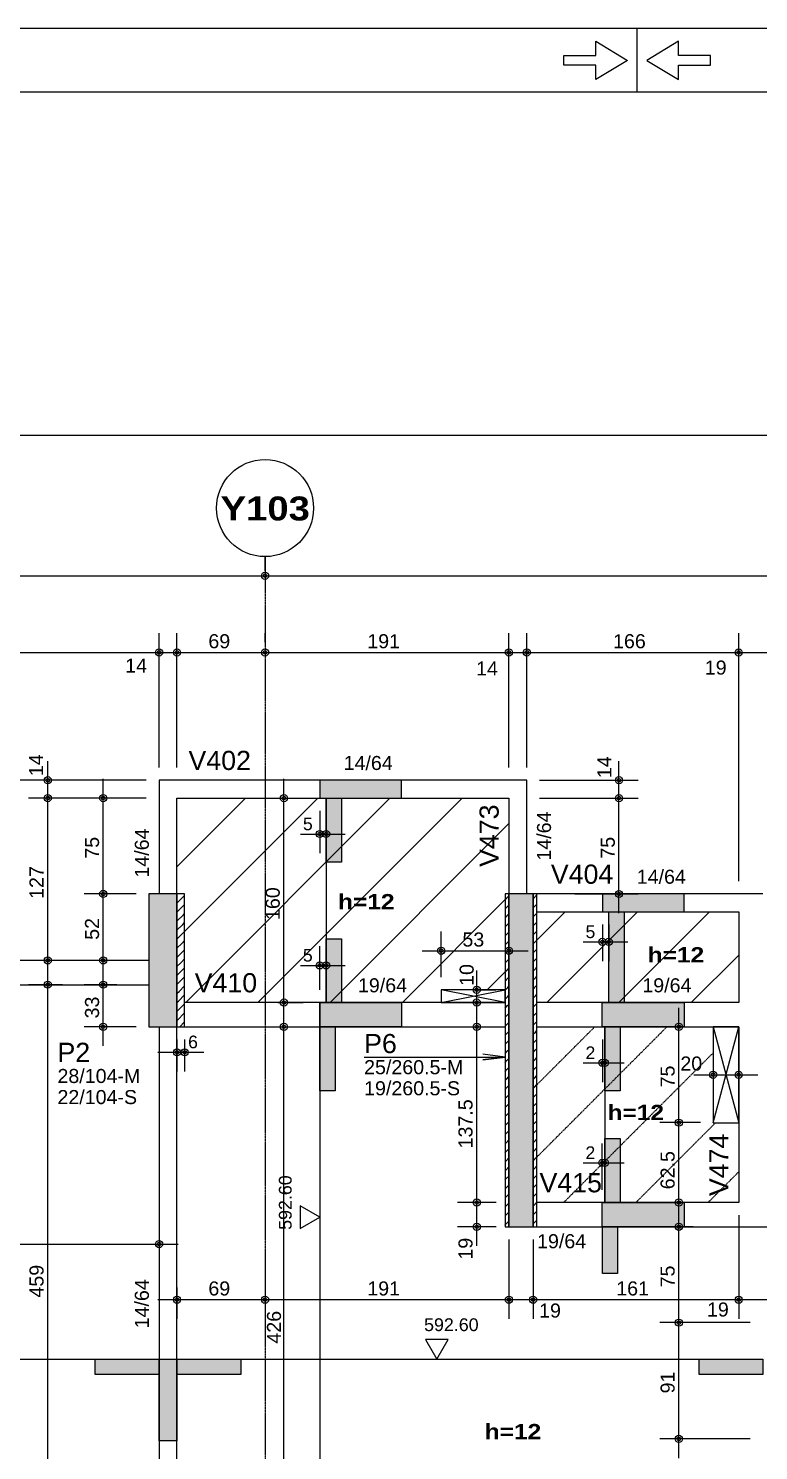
# Model space of a CAD drawing. Extents: x 0 to 7795, y 0 to 4205.
# Drawn here: x 3618 to 4190, y 3092 to 4205 of the extents above; entities that cross this region are included whole.
import ezdxf

# ---------------------------------------------------------------- set-up
doc = ezdxf.new("R2010")
doc.units = 0
doc.header["$MEASUREMENT"] = 0
doc.linetypes.add('ESTILO_TQS_0001', pattern=[1, 0.7, -0.3])
doc.linetypes.add('ESTILO_TQS_0007', pattern=[2.1, 1.5, -0.2, 0.2, -0.2])
for name, color, linetype in [('MTH-179', 1, 'CONTINUOUS'), ('MTH-224', 4, 'CONTINUOUS'), ('MTH-230', 1, 'CONTINUOUS'), ('MTH-COTAS7', 31, 'CONTINUOUS'), ('MTH-DIM-PILAR', 3, 'CONTINUOUS'), ('MTH-DIM-VIGA', 3, 'CONTINUOUS'), ('MTH-EIXO-214', 4, 'CONTINUOUS'), ('MTH-EIXO-215', 1, 'CONTINUOUS'), ('MTH-FACE-VIGA', 7, 'CONTINUOUS'), ('MTH-LINHA-SEÇÃO', 16, 'CONTINUOUS'), ('MTH-MARGEM', 5, 'CONTINUOUS'), ('MTH-PILAR-SEGUE', 5, 'CONTINUOUS'), ('MTH-SIMB_COTA', 3, 'CONTINUOUS'), ('MTH-SOMBRA21', 150, 'CONTINUOUS'), ('MTH-SOMBRA25', 253, 'CONTINUOUS'), ('MTH-TIT1-PILAR', 5, 'CONTINUOUS'), ('MTH-TIT1-VIGA', 5, 'CONTINUOUS'), ('MTH-TRACEJADO-216', 1, 'CONTINUOUS'), ('MTH-TXT', 4, 'CONTINUOUS'), ('MTH-TXT-NEGRITO', 5, 'CONTINUOUS')]:
    doc.layers.add(name, color=color, linetype=linetype)
doc.styles.add('TQS_ARIAL', font='arial.ttf')
doc.styles.add('TQS_ARIAL_BLACK', font='ariblk.ttf')

msp = doc.modelspace()

# ---------------------------------------------------------------- linework, layer by layer
at = {"layer": 'MTH-179', "linetype": 'Continuous'}
for p, q in [((7795.004008, 4204.998269), (0.004008, 4204.998269)), ((4095.004008, 4154.998269), (4095.004008, 4204.998269))]:
    msp.add_line(p, q, dxfattribs=at)
for points in [[(4087.503275, 4179.998269), (4062.503275, 4164.998269), (4062.503275, 4176.248269), (4037.503275, 4176.248269), (4037.503275, 4183.748269), (4062.503275, 4183.748269), (4062.503275, 4194.998269), (4087.503275, 4179.998269)], [(4102.503275, 4179.998269), (4127.503275, 4164.998269), (4127.503275, 4176.248269), (4152.503275, 4176.248269), (4152.503275, 4183.748269), (4127.503275, 4183.748269), (4127.503275, 4194.998269), (4102.503275, 4179.998269)]]:
    msp.add_lwpolyline(points, dxfattribs=at)
at = {"layer": 'MTH-224', "linetype": 'Continuous'}
for points in [[(3831.031728, 3265.885669), (3846.330198, 3274.718672), (3831.031728, 3283.550797), (3831.031728, 3265.885669)], [(3929.237941, 3178.810307), (3938.070945, 3163.511837), (3946.903069, 3178.810307), (3929.237941, 3178.810307)]]:
    msp.add_lwpolyline(points, dxfattribs=at)
at = {"layer": 'MTH-230', "linetype": 'Continuous'}
for p, q in [((3941.511368, 3442.635501), (3991.511368, 3452.635501)), ((3991.511368, 3442.635501), (3941.511368, 3452.635501)), ((4154.511366, 3348.618201), (4174.511366, 3423.635501)), ((4154.511366, 3423.618201), (4174.511366, 3348.618201))]:
    msp.add_line(p, q, dxfattribs=at)
msp.add_circle((3803.511366, 3829.636556), 38, dxfattribs=at)
at = {"layer": 'MTH-COTAS7', "linetype": 'Continuous'}
for p, q in [((561.511366, 3886.665182), (5343.511366, 3886.665182)), ((3803.511366, 3780.639608), (3803.511366, 3791.636556)), ((3803.511366, 3784.741871), (3803.511366, 3791.636556)), ((2086.511366, 3776.636556), (3818.511366, 3776.636556)), ((3788.511366, 3776.636556), (4771.511366, 3776.636556)), ((3720.511366, 3626.636556), (3720.511366, 3731.636556)), ((3720.511366, 3626.636556), (3720.511366, 3731.636556)), ((3734.511366, 3626.636556), (3734.511366, 3731.636556)), ((3734.511366, 3626.636556), (3734.511366, 3731.636556)), ((3803.511366, 3724.741871), (3803.511366, 3731.636556)), ((3803.511366, 3724.741871), (3803.511366, 3731.636556)), ((3994.511367, 3626.636556), (3994.511367, 3731.636556)), ((3994.511367, 3626.636556), (3994.511367, 3731.636556)), ((4008.511367, 3626.636556), (4008.511367, 3731.636556)), ((4008.511367, 3626.636556), (4008.511367, 3731.636556)), ((4174.511366, 3537.6182), (4174.511366, 3731.636556)), ((4174.511366, 3537.6182), (4174.511366, 3731.636556)), ((3400.511366, 3716.636556), (3735.511366, 3716.636556)), ((3705.511366, 3716.636556), (3749.511366, 3716.636556)), ((3719.511366, 3716.636556), (3818.511366, 3716.636556)), ((3788.511366, 3716.636556), (4009.511367, 3716.636556)), ((3979.511367, 3716.636556), (4023.511367, 3716.636556)), ((3993.511367, 3716.636556), (4189.511366, 3716.636556)), ((4159.511366, 3716.636556), (4208.511366, 3716.636556)), ((4178.511366, 3716.636556), (4374.512171, 3716.636556)), ((3633.288022, 3587.636556), (3633.288022, 3631.636556)), ((4080.764657, 3587.636556), (4080.764657, 3631.636556)), ((3633.288022, 3460.635501), (3633.288022, 3617.636556)), ((3676.756016, 3512.635501), (3676.756016, 3617.636556)), ((3818.309239, 3427.635501), (3818.309239, 3617.636556)), ((4080.764657, 3512.6182), (4080.764657, 3617.636556)), ((3700.511366, 3616.636556), (3584.328166, 3616.636556)), ((3710.511366, 3616.636556), (3618.288022, 3616.636556)), ((4018.511367, 3616.636556), (4095.764657, 3616.636556)), ((3710.511366, 3602.636556), (3618.288022, 3602.636556)), ((3710.511366, 3602.636556), (3618.288022, 3602.636556)), ((3700.511366, 3602.636556), (3661.756016, 3602.636556)), ((3813.511366, 3602.636556), (3833.309239, 3602.636556)), ((4018.511367, 3602.636556), (4095.764657, 3602.636556)), ((4018.511367, 3602.636556), (4095.764657, 3602.636556)), ((3846.360057, 3592.636556), (3846.360057, 3559.538382)), ((3851.360057, 3592.636556), (3851.360057, 3559.538382)), ((3831.360057, 3574.538382), (3866.360057, 3574.538382)), ((3676.756016, 3460.635501), (3676.756016, 3542.635501)), ((3702.511366, 3527.635501), (3661.756016, 3527.635501)), ((3702.511366, 3527.635501), (3661.756016, 3527.635501)), ((4046.187411, 3527.6182), (4095.764657, 3527.6182)), ((3941.511368, 3462.635501), (3941.511368, 3498.17829)), ((3994.511368, 3462.635501), (3994.511368, 3498.17829)), ((4067.717739, 3503.6182), (4067.717739, 3475.114284)), ((4072.717739, 3503.6182), (4072.717739, 3475.114284)), ((3846.330198, 3452.635501), (3846.330198, 3486.714949)), ((3851.360057, 3452.635501), (3851.360057, 3486.714949)), ((4052.717739, 3490.114284), (4087.717739, 3490.114284)), ((3665.1708, 3475.635501), (3584.328166, 3475.635501)), ((3648.994983, 3475.635501), (3618.288022, 3475.635501)), ((3702.511366, 3475.635501), (3661.756016, 3475.635501)), ((3926.511368, 3483.17829), (4009.511368, 3483.17829)), ((3633.288022, 2982.635497), (3633.288022, 3471.635501)), ((3676.756016, 3408.635501), (3676.756016, 3471.635501)), ((3831.330198, 3471.714949), (3866.360057, 3471.714949)), ((3969.317721, 3427.635501), (3969.317721, 3467.635501)), ((3644.860926, 3456.635501), (3618.288022, 3456.635501)), ((3687.429521, 3456.635501), (3661.756016, 3456.635501)), ((3968.017379, 3452.635501), (3984.317721, 3452.635501)), ((3813.511366, 3442.635501), (3833.309239, 3442.635501)), ((3965.935737, 3442.635501), (3984.317721, 3442.635501)), ((3818.309239, 2982.635497), (3818.309239, 3438.635501)), ((3969.317721, 3271.135499), (3969.317721, 3438.635501)), ((4127.639951, 3333.635501), (4127.639951, 3438.635501)), ((3702.511366, 3423.635501), (3661.756016, 3423.635501)), ((3800.14579, 3423.635501), (3833.309239, 3423.635501)), ((3941.288253, 3423.635501), (3984.317721, 3423.635501)), ((4119.185529, 3423.635501), (4112.639951, 3423.635501)), ((3734.511366, 3413.635501), (3734.511366, 3388.687828)), ((3740.511366, 3413.635501), (3740.511366, 3388.687828)), ((4067.717739, 3413.635501), (4067.717739, 3380.43166)), ((4069.717739, 3413.635501), (4069.717739, 3380.43166)), ((3719.511366, 3403.687828), (3755.511366, 3403.687828)), ((4052.717739, 3395.43166), (4084.717739, 3395.43166)), ((4139.511366, 3386.118201), (4189.511366, 3386.118201)), ((4174.511366, 3376.126851), (4174.511366, 3371.118201)), ((4127.639951, 3271.135499), (4127.639951, 3363.635501)), ((4144.511366, 3348.635501), (4112.639951, 3348.635501)), ((4144.511366, 3348.635501), (4112.639951, 3348.635501)), ((4067.68788, 3296.135499), (4067.68788, 3332.221468)), ((4069.717739, 3296.135499), (4069.717739, 3332.221468)), ((4052.68788, 3317.221468), (4084.717739, 3317.221468)), ((3969.317721, 3252.1182), (3969.317721, 3301.135499)), ((3984.511368, 3286.135499), (3954.317721, 3286.135499)), ((3984.511368, 3286.135499), (3954.317721, 3286.135499)), ((4143.914768, 3286.135499), (4112.639951, 3286.135499)), ((4127.639951, 3177.135498), (4127.639951, 3282.135499)), ((4174.511366, 3276.135499), (4174.511366, 3195.081278)), ((4174.511366, 3276.135499), (4174.511366, 3195.081278)), ((3984.511368, 3267.1182), (3954.317721, 3267.1182)), ((4138.989365, 3267.135499), (4112.639951, 3267.135499)), ((3386.511366, 3253.623753), (3735.511366, 3253.623753)), ((3720.511366, 3255.101076), (3720.511366, 3238.623753)), ((3994.511368, 3257.1182), (3994.511368, 3195.081278)), ((3994.511368, 3257.1182), (3994.511368, 3195.081278)), ((4013.511368, 3257.1182), (4013.511368, 3195.081278)), ((4013.511368, 3257.1182), (4013.511368, 3195.081278)), ((3734.511366, 3219.707411), (3734.511366, 3195.081278)), ((3803.511366, 3219.2896), (3803.511366, 3195.081278)), ((3803.511366, 3219.2896), (3803.511366, 3195.081278)), ((3818.511366, 3210.081278), (3719.511366, 3210.081278)), ((4009.511368, 3210.081278), (3788.511366, 3210.081278)), ((4028.511368, 3210.081278), (3979.511368, 3210.081278)), ((4189.511366, 3210.081278), (3998.511368, 3210.081278)), ((4127.639951, 3086.135499), (4127.639951, 3207.135498)), ((4208.511365, 3210.081278), (4159.511366, 3210.081278)), ((4228.511365, 3210.081278), (4178.511327, 3210.081278)), ((4183.511327, 3192.135498), (4112.639951, 3192.135498)), ((4183.511327, 3192.135498), (4112.639951, 3192.135498)), ((4183.511327, 3101.135499), (4112.639951, 3101.135499))]:
    msp.add_line(p, q, dxfattribs=at)
msp.add_lwpolyline([(3881.074571, 3400.011248), (3991.511368, 3400.011248), (3974.161083, 3397.727039), (3991.511368, 3400.011248), (3974.161083, 3402.295456)], dxfattribs=at)
at = {"layer": 'MTH-EIXO-214', "linetype": 'ESTILO_TQS_0007'}
msp.add_line((3803.511366, 3791.636556), (3803.511366, 1718.135501), dxfattribs=at)
at = {"layer": 'MTH-EIXO-215', "linetype": 'Continuous'}
for p, q in [((3734.511366, 3492.366347), (3844.781575, 3602.636556)), ((3734.511366, 3548.934889), (3788.213033, 3602.636556)), ((3741.349063, 3442.635501), (3901.350118, 3602.636556)), ((3797.917605, 3442.635501), (3957.91866, 3602.636556)), ((3854.486148, 3442.635501), (3994.511368, 3582.660721)), ((3911.05469, 3442.635501), (3994.511368, 3526.092179)), ((4013.511368, 3488.523636), (4038.605932, 3513.6182)), ((4024.191775, 3442.635501), (4095.174474, 3513.6182)), ((4080.760318, 3442.635501), (4151.743017, 3513.6182)), ((4137.32886, 3442.635501), (4174.511366, 3479.818007)), ((3977.623233, 3452.635501), (3994.511368, 3469.523636))]:
    msp.add_line(p, q, dxfattribs=at)
at = {"layer": 'MTH-FACE-VIGA', "linetype": 'Continuous'}
for p, q in [((3734.511366, 3527.49874), (3734.648127, 3527.635501)), ((3734.511366, 3520.427672), (3740.437418, 3526.353723)), ((3734.511366, 3513.356604), (3740.004495, 3518.849733)), ((3740.004495, 3518.849733), (3740.511366, 3519.356604)), ((3740.437418, 3526.353723), (3740.511366, 3526.427672)), ((3991.511368, 3523.092179), (3994.493588, 3526.074399)), ((3991.511368, 3516.021111), (3994.411202, 3518.920944)), ((3994.411202, 3518.920944), (3994.511368, 3519.021111)), ((3994.493588, 3526.074399), (3994.511368, 3526.092179)), ((4013.511368, 3523.878975), (4016.502756, 3526.870362)), ((4013.511368, 3516.807907), (4016.420369, 3519.716908)), ((4016.420369, 3519.716908), (4016.511368, 3519.807907)), ((3734.511366, 3506.285536), (3739.571573, 3511.345743)), ((3739.571573, 3511.345743), (3740.511366, 3512.285536)), ((3991.511368, 3508.950043), (3994.328815, 3511.767489)), ((3994.328815, 3511.767489), (3994.511368, 3511.950043)), ((4013.511368, 3509.73684), (4016.337982, 3512.563453)), ((4016.337982, 3512.563453), (4016.511368, 3512.73684)), ((3734.511366, 3499.214469), (3739.13865, 3503.841752)), ((3734.511366, 3492.143401), (3738.705728, 3496.337762)), ((3738.705728, 3496.337762), (3740.511366, 3498.143401)), ((3739.13865, 3503.841752), (3740.511366, 3505.214469)), ((3991.511368, 3501.878975), (3994.246428, 3504.614034)), ((3991.511368, 3494.807907), (3994.164041, 3497.46058)), ((3994.164041, 3497.46058), (3994.511368, 3497.807907)), ((3994.246428, 3504.614034), (3994.511368, 3504.878975)), ((4013.511368, 3502.665772), (4016.255595, 3505.409998)), ((4013.511368, 3495.594704), (4016.173208, 3498.256543)), ((4016.173208, 3498.256543), (4016.511368, 3498.594704)), ((4016.255595, 3505.409998), (4016.511368, 3505.665772)), ((3734.511366, 3485.072333), (3738.272805, 3488.833772)), ((3737.839883, 3481.329781), (3740.511366, 3484.001265)), ((3738.272805, 3488.833772), (3740.511366, 3491.072333)), ((3991.511368, 3487.73684), (3994.081654, 3490.307125)), ((3993.999267, 3483.15367), (3994.511368, 3483.665772)), ((3994.081654, 3490.307125), (3994.511368, 3490.73684)), ((4013.511368, 3488.523636), (4016.090821, 3491.103089)), ((4013.511368, 3481.452568), (4016.008434, 3483.949634)), ((4016.008434, 3483.949634), (4016.511368, 3484.452568)), ((4016.090821, 3491.103089), (4016.511368, 3491.523636)), ((3734.511366, 3478.001265), (3737.839883, 3481.329781)), ((3734.511366, 3470.930197), (3737.40696, 3473.825791)), ((3737.40696, 3473.825791), (3740.511366, 3476.930197)), ((3991.511368, 3480.665772), (3993.999267, 3483.15367)), ((3991.511368, 3473.594704), (3993.91688, 3476.000216)), ((3993.91688, 3476.000216), (3994.511368, 3476.594704)), ((4013.511368, 3474.381501), (4015.926047, 3476.796179)), ((4015.926047, 3476.796179), (4016.511368, 3477.381501)), ((3734.511366, 3463.85913), (3736.974038, 3466.321801)), ((3736.541115, 3458.81781), (3740.511366, 3462.788062)), ((3736.974038, 3466.321801), (3740.511366, 3469.85913)), ((3991.511368, 3466.523636), (3993.834493, 3468.846761)), ((3991.511368, 3459.452568), (3993.752106, 3461.693306)), ((3993.752106, 3461.693306), (3994.511368, 3462.452568)), ((3993.834493, 3468.846761), (3994.511368, 3469.523636)), ((4013.511368, 3467.310433), (4015.84366, 3469.642725)), ((4013.511368, 3460.239365), (4015.761273, 3462.48927)), ((4015.761273, 3462.48927), (4016.511368, 3463.239365)), ((4015.84366, 3469.642725), (4016.511368, 3470.310433)), ((3734.511366, 3456.788062), (3736.541115, 3458.81781)), ((3734.511366, 3449.716994), (3736.108193, 3451.31382)), ((3736.108193, 3451.31382), (3740.511366, 3455.716994)), ((3991.511368, 3452.381501), (3993.669719, 3454.539851)), ((3993.669719, 3454.539851), (3994.511368, 3455.381501)), ((4013.511368, 3453.168297), (4015.678887, 3455.335815)), ((4015.678887, 3455.335815), (4016.511368, 3456.168297)), ((3734.511366, 3442.645926), (3735.67527, 3443.80983)), ((3735.242348, 3436.305839), (3740.511366, 3441.574858)), ((3735.67527, 3443.80983), (3740.511366, 3448.645926)), ((3991.511368, 3445.310433), (3993.587332, 3447.386397)), ((3991.511368, 3438.239365), (3993.504946, 3440.232942)), ((3993.504946, 3440.232942), (3994.511368, 3441.239365)), ((3993.587332, 3447.386397), (3994.511368, 3448.310433)), ((4013.511368, 3446.097229), (4015.5965, 3448.18236)), ((4013.511368, 3439.026161), (4015.514113, 3441.028906)), ((4015.514113, 3441.028906), (4016.511368, 3442.026161)), ((4015.5965, 3448.18236), (4016.511368, 3449.097229)), ((3734.511366, 3435.574858), (3735.242348, 3436.305839)), ((3734.511366, 3428.503791), (3734.809425, 3428.801849)), ((3734.809425, 3428.801849), (3740.511366, 3434.503791)), ((3991.511368, 3431.168297), (3993.422559, 3433.079487)), ((3993.422559, 3433.079487), (3994.511368, 3434.168297)), ((4013.511368, 3431.955094), (4015.431726, 3433.875451)), ((4015.431726, 3433.875451), (4016.511368, 3434.955094)), ((3736.714144, 3423.635501), (3740.511366, 3427.432723)), ((3991.511368, 3424.097229), (3993.340172, 3425.926032)), ((3991.511368, 3417.026161), (3993.257785, 3418.772578)), ((3993.257785, 3418.772578), (3994.511368, 3420.026161)), ((3993.340172, 3425.926032), (3994.511368, 3427.097229)), ((4013.511368, 3424.884026), (4015.349339, 3426.721996)), ((4013.511368, 3417.812958), (4015.266952, 3419.568542)), ((4015.266952, 3419.568542), (4016.511368, 3420.812958)), ((4015.349339, 3426.721996), (4016.511368, 3427.884026)), ((3991.511368, 3409.955094), (3993.175398, 3411.619123)), ((3993.093011, 3404.465668), (3994.511368, 3405.884026)), ((3993.175398, 3411.619123), (3994.511368, 3412.955094)), ((4013.511368, 3410.74189), (4015.184565, 3412.415087)), ((4015.102178, 3405.261632), (4016.511368, 3406.670822)), ((4015.184565, 3412.415087), (4016.511368, 3413.74189)), ((3991.511368, 3402.884026), (3993.093011, 3404.465668)), ((3991.511368, 3395.812958), (3993.010624, 3397.312214)), ((3993.010624, 3397.312214), (3994.511368, 3398.812958)), ((4013.511368, 3403.670822), (4015.102178, 3405.261632)), ((4013.511368, 3396.599755), (4015.019791, 3398.108177)), ((4015.019791, 3398.108177), (4016.511368, 3399.599755)), ((3991.511368, 3388.74189), (3992.928237, 3390.158759)), ((3992.84585, 3383.005304), (3994.511368, 3384.670822)), ((3992.928237, 3390.158759), (3994.511368, 3391.74189)), ((4013.511368, 3389.528687), (4014.937404, 3390.954723)), ((4013.511368, 3382.457619), (4014.855017, 3383.801268)), ((4014.855017, 3383.801268), (4016.511368, 3385.457619)), ((4014.937404, 3390.954723), (4016.511368, 3392.528687)), ((3991.511368, 3381.670822), (3992.84585, 3383.005304)), ((3991.511368, 3374.599755), (3992.763463, 3375.851849)), ((3992.763463, 3375.851849), (3994.511368, 3377.599755)), ((4013.511368, 3375.386551), (4014.772631, 3376.647813)), ((4014.772631, 3376.647813), (4016.511368, 3378.386551)), ((3991.511368, 3367.528687), (3992.681076, 3368.698395)), ((3991.511368, 3360.457619), (3992.59869, 3361.54494)), ((3992.59869, 3361.54494), (3994.511368, 3363.457619)), ((3992.681076, 3368.698395), (3994.511368, 3370.528687)), ((4013.511368, 3368.315483), (4014.690244, 3369.494358)), ((4013.511368, 3361.244416), (4014.607857, 3362.340904)), ((4014.607857, 3362.340904), (4016.511368, 3364.244416)), ((4014.690244, 3369.494358), (4016.511368, 3371.315483)), ((3991.511368, 3353.386551), (3992.516303, 3354.391485)), ((3992.516303, 3354.391485), (3994.511368, 3356.386551)), ((4013.511368, 3354.173348), (4014.52547, 3355.187449)), ((4014.443083, 3348.033994), (4016.511368, 3350.10228)), ((4014.52547, 3355.187449), (4016.511368, 3357.173348)), ((3991.511368, 3346.315483), (3992.433916, 3347.238031)), ((3991.511368, 3339.244416), (3992.351529, 3340.084576)), ((3992.351529, 3340.084576), (3994.511368, 3342.244416)), ((3992.433916, 3347.238031), (3994.511368, 3349.315483)), ((4013.511368, 3347.10228), (4014.443083, 3348.033994)), ((4013.511368, 3340.031212), (4014.360696, 3340.88054)), ((4014.360696, 3340.88054), (4016.511368, 3343.031212)), ((3991.511368, 3332.173348), (3992.269142, 3332.931121)), ((3992.186755, 3325.777666), (3994.511368, 3328.10228)), ((3992.269142, 3332.931121), (3994.511368, 3335.173348)), ((4013.511368, 3332.960144), (4014.278309, 3333.727085)), ((4014.195922, 3326.57363), (4016.511368, 3328.889076)), ((4014.278309, 3333.727085), (4016.511368, 3335.960144)), ((3991.511368, 3325.10228), (3992.186755, 3325.777666)), ((3991.511368, 3318.031212), (3992.104368, 3318.624212)), ((3992.104368, 3318.624212), (3994.511368, 3321.031212)), ((4013.511368, 3325.889076), (4014.195922, 3326.57363)), ((4013.511368, 3318.818009), (4014.113535, 3319.420175)), ((4014.113535, 3319.420175), (4016.511368, 3321.818009)), ((3991.511368, 3310.960144), (3992.021981, 3311.470757)), ((3991.939594, 3304.317302), (3994.511368, 3306.889076)), ((3992.021981, 3311.470757), (3994.511368, 3313.960144)), ((4013.511368, 3311.746941), (4014.031148, 3312.266721)), ((4013.948761, 3305.113266), (4016.511368, 3307.675873)), ((4014.031148, 3312.266721), (4016.511368, 3314.746941)), ((3991.511368, 3303.889076), (3991.939594, 3304.317302)), ((3991.511368, 3296.818009), (3991.857207, 3297.163848)), ((3991.857207, 3297.163848), (3994.511368, 3299.818009)), ((4013.511368, 3304.675873), (4013.948761, 3305.113266)), ((4013.511368, 3297.604805), (4013.866375, 3297.959811)), ((4013.866375, 3297.959811), (4016.511368, 3300.604805)), ((3991.511368, 3289.746941), (3991.77482, 3290.010393)), ((3991.692434, 3282.856938), (3994.511368, 3285.675873)), ((3991.77482, 3290.010393), (3994.511368, 3292.746941)), ((4013.511368, 3290.533737), (4013.783988, 3290.806357)), ((4013.511368, 3283.46267), (4013.701601, 3283.652902)), ((4013.701601, 3283.652902), (4016.511368, 3286.46267)), ((4013.783988, 3290.806357), (4016.511368, 3293.533737)), ((3991.511368, 3282.675873), (3991.692434, 3282.856938)), ((3991.511368, 3275.604805), (3991.610047, 3275.703483)), ((3991.610047, 3275.703483), (3994.511368, 3278.604805)), ((4013.511368, 3276.391602), (4013.619214, 3276.499447)), ((4013.536827, 3269.345992), (4016.511368, 3272.320534)), ((4013.619214, 3276.499447), (4016.511368, 3279.391602)), ((3991.511368, 3268.533737), (3991.52766, 3268.550029)), ((3991.52766, 3268.550029), (3994.511368, 3271.533737)), ((4013.511368, 3269.320534), (4013.536827, 3269.345992))]:
    msp.add_line(p, q, dxfattribs=at)
for points in [[(4008.511367, 3616.636556), (3720.511366, 3616.636556)], [(3720.511366, 3616.636556), (3720.511366, 3527.635501)], [(4008.511367, 3527.6182), (4008.511367, 3616.636556)], [(3734.511366, 3602.636556), (3994.511367, 3602.636556)], [(3734.511366, 3527.635501), (3734.511366, 3602.636556)], [(3994.511367, 3602.636556), (3994.511367, 3527.6182)], [(3740.511366, 3527.635501), (3734.511366, 3527.635501), (3734.511366, 3423.635501), (3740.511366, 3423.635501), (3740.511366, 3527.635501)], [(3994.511368, 3527.6182), (3991.511368, 3527.6182), (3991.511368, 3267.135499), (3994.511368, 3267.135499), (3994.511368, 3527.6182)], [(4193.511366, 3527.6182), (4013.511368, 3527.6182)], [(4016.511368, 3527.6182), (4013.511368, 3527.6182), (4013.511368, 3267.135499), (4016.511368, 3267.135499), (4016.511368, 3527.6182)], [(4016.511368, 3513.6182), (4174.511366, 3513.6182)], [(4174.511366, 3513.6182), (4174.511366, 3442.635501)], [(3712.511366, 3475.635501), (3415.511366, 3475.635501)], [(3421.511366, 3456.635501), (3712.511366, 3456.635501)], [(3991.511368, 3452.635501), (3941.511368, 3452.635501), (3941.511368, 3442.635501), (3991.511368, 3442.635501), (3991.511368, 3452.635501)], [(3991.511368, 3442.635501), (3740.511366, 3442.635501)], [(4174.511366, 3442.635501), (4016.511368, 3442.635501)], [(3720.511366, 3423.635501), (3720.511366, 2997.635497)], [(3734.511366, 2997.635497), (3734.511366, 3423.635501)], [(3734.511366, 3423.635501), (3991.511368, 3423.635501)], [(4016.511368, 3423.635501), (4174.511366, 3423.635501)], [(4154.511366, 3423.618201), (4154.511366, 3348.618201), (4174.511366, 3348.618201), (4174.511366, 3423.635501), (4154.511366, 3423.618201)], [(4174.511366, 3423.635501), (4174.511366, 3364.135501)], [(4174.511366, 3364.135501), (4174.511366, 3286.135499)], [(4174.511366, 3286.135499), (4016.511368, 3286.135499)], [(4013.511368, 3267.135499), (4184.011366, 3267.135499)], [(4184.011366, 3267.135499), (4351.512171, 3267.135499)]]:
    msp.add_lwpolyline(points, dxfattribs=at)
at = {"layer": 'MTH-LINHA-SEÇÃO', "linetype": 'Continuous'}
for p, q in [((3851.360057, 3602.636556), (3851.360057, 3442.635501)), ((3846.330198, 3442.635501), (3846.330198, 2978.635492)), ((4069.717739, 3423.635501), (4069.717739, 3286.135499)), ((3401.511366, 3163.511837), (4193.511327, 3163.511837))]:
    msp.add_line(p, q, dxfattribs=at)
for points in [[(3910.360057, 3616.636556), (3846.360057, 3616.636556), (3846.360057, 3602.636556), (3910.360057, 3602.636556), (3910.360057, 3616.636556)], [(3851.360057, 3552.636556), (3851.360057, 3602.636556), (3863.360057, 3602.636556), (3863.360057, 3552.636556), (3851.360057, 3552.636556)], [(4131.717739, 3527.6182), (4067.717739, 3527.6182), (4067.717739, 3513.6182), (4131.717739, 3513.6182), (4131.717739, 3527.6182)], [(4072.717739, 3442.635501), (4072.717739, 3513.6182), (4084.717739, 3513.6182), (4084.717739, 3442.635501), (4072.717739, 3442.635501)], [(3851.360057, 3442.635501), (3851.360057, 3492.635501), (3863.360057, 3492.635501), (3863.360057, 3442.635501), (3851.360057, 3442.635501)], [(3846.330198, 3423.635501), (3846.330198, 3442.635501), (3910.330198, 3442.635501), (3910.330198, 3423.635501), (3846.330198, 3423.635501)], [(4067.68788, 3423.635501), (4067.68788, 3442.635501), (4131.68788, 3442.635501), (4131.68788, 3423.635501), (4067.68788, 3423.635501)], [(3846.330198, 3373.635501), (3846.330198, 3423.635501), (3858.330198, 3423.635501), (3858.330198, 3373.635501), (3846.330198, 3373.635501)], [(4069.717739, 3373.635501), (4069.717739, 3423.635501), (4081.717739, 3423.635501), (4081.717739, 3373.635501), (4069.717739, 3373.635501)], [(4069.717739, 3286.135499), (4069.717739, 3336.135499), (4081.717739, 3336.135499), (4081.717739, 3286.135499), (4069.717739, 3286.135499)], [(4067.68788, 3267.135499), (4067.68788, 3286.135499), (4131.68788, 3286.135499), (4131.68788, 3267.135499), (4067.68788, 3267.135499)], [(4067.717739, 3230.572307), (4067.717739, 3267.135499), (4079.717739, 3267.135499), (4079.717739, 3230.572307), (4067.717739, 3230.572307)], [(3670.511366, 3163.511837), (3720.511366, 3163.511837), (3720.511366, 3151.511837), (3670.511366, 3151.511837), (3670.511366, 3163.511837)], [(3720.511366, 3163.511837), (3734.511366, 3163.511837), (3734.511366, 3099.511837), (3720.511366, 3099.511837), (3720.511366, 3163.511837)], [(3734.511366, 3163.511837), (3784.511366, 3163.511837), (3784.511366, 3151.511837), (3734.511366, 3151.511837), (3734.511366, 3163.511837)], [(4143.511327, 3163.511837), (4193.511327, 3163.511837), (4193.511327, 3151.511837), (4143.511327, 3151.511837), (4143.511327, 3163.511837)]]:
    msp.add_lwpolyline(points, dxfattribs=at)
at = {"layer": 'MTH-MARGEM', "linetype": 'Continuous'}
msp.add_line((7745.004008, 4154.998269), (175.004008, 4154.998269), dxfattribs=at)
at = {"layer": 'MTH-PILAR-SEGUE', "linetype": 'Continuous'}
for points in [[(3712.511366, 3423.635501), (3734.511366, 3423.635501), (3734.511366, 3527.635501), (3712.511366, 3527.635501), (3712.511366, 3423.635501)], [(3994.511368, 3267.135499), (4013.511368, 3267.135499), (4013.511368, 3527.6182), (3994.511368, 3527.6182), (3994.511368, 3267.135499)]]:
    msp.add_lwpolyline(points, dxfattribs=at)
at = {"layer": 'MTH-SIMB_COTA', "linetype": 'Continuous'}
for centre, radius in [((3803.511366, 3776.636556), 2.8), ((3803.511366, 3776.636556), 2.8), ((3803.511366, 3776.636556), 1.4), ((3803.511366, 3776.636556), 1.4), ((3720.511366, 3716.636556), 2.8), ((3720.511366, 3716.636556), 2.8), ((3720.511366, 3716.636556), 1.4), ((3720.511366, 3716.636556), 1.4), ((3734.511366, 3716.636556), 2.8), ((3734.511366, 3716.636556), 2.8), ((3734.511366, 3716.636556), 1.4), ((3734.511366, 3716.636556), 1.4), ((3803.511366, 3716.636556), 2.8), ((3803.511366, 3716.636556), 2.8), ((3803.511366, 3716.636556), 1.4), ((3803.511366, 3716.636556), 1.4), ((3994.511367, 3716.636556), 2.8), ((3994.511367, 3716.636556), 2.8), ((3994.511367, 3716.636556), 1.4), ((3994.511367, 3716.636556), 1.4), ((4008.511367, 3716.636556), 2.8), ((4008.511367, 3716.636556), 2.8), ((4008.511367, 3716.636556), 1.4), ((4008.511367, 3716.636556), 1.4), ((4174.511366, 3716.636556), 2.8), ((4174.511366, 3716.636556), 2.8), ((4174.511366, 3716.636556), 1.4), ((4174.511366, 3716.636556), 1.4), ((3633.288022, 3616.636556), 2.8), ((3633.288022, 3616.636556), 1.4), ((4080.764657, 3616.636556), 2.8), ((4080.764657, 3616.636556), 1.4), ((3633.288022, 3602.636556), 2.8), ((3633.288022, 3602.636556), 2.8), ((3633.288022, 3602.636556), 1.4), ((3633.288022, 3602.636556), 1.4), ((3676.756016, 3602.636556), 2.8), ((3676.756016, 3602.636556), 1.4), ((3818.309239, 3602.636556), 2.8), ((3818.309239, 3602.636556), 1.4), ((4080.764657, 3602.636556), 2.8), ((4080.764657, 3602.636556), 2.8), ((4080.764657, 3602.636556), 1.4), ((4080.764657, 3602.636556), 1.4), ((3846.360057, 3574.538382), 2.8), ((3846.360057, 3574.538382), 1.4), ((3851.360057, 3574.538382), 2.8), ((3851.360057, 3574.538382), 1.4), ((3676.756016, 3527.635501), 2.8), ((3676.756016, 3527.635501), 2.8), ((3676.756016, 3527.635501), 1.4), ((3676.756016, 3527.635501), 1.4), ((4080.764657, 3527.6182), 2.8), ((4080.764657, 3527.6182), 1.4), ((3941.511368, 3483.17829), 2.8), ((3941.511368, 3483.17829), 1.4), ((3994.511368, 3483.17829), 2.8), ((3994.511368, 3483.17829), 1.4), ((4067.717739, 3490.114284), 2.8), ((4067.717739, 3490.114284), 1.4), ((4072.717739, 3490.114284), 2.8), ((4072.717739, 3490.114284), 1.4), ((3633.288022, 3475.635501), 2.8), ((3633.288022, 3475.635501), 1.4), ((3676.756016, 3475.635501), 2.8), ((3676.756016, 3475.635501), 1.4), ((3846.330198, 3471.714949), 2.8), ((3846.330198, 3471.714949), 1.4), ((3851.360057, 3471.714949), 2.8), ((3851.360057, 3471.714949), 1.4), ((3633.288022, 3456.635501), 2.8), ((3633.288022, 3456.635501), 1.4), ((3676.756016, 3456.635501), 2.8), ((3676.756016, 3456.635501), 1.4), ((3969.317721, 3452.635501), 2.8), ((3969.317721, 3452.635501), 1.4), ((3818.309239, 3442.635501), 2.8), ((3818.309239, 3442.635501), 1.4), ((3969.317721, 3442.635501), 2.8), ((3969.317721, 3442.635501), 1.4), ((3676.756016, 3423.635501), 2.8), ((3676.756016, 3423.635501), 1.4), ((3818.309239, 3423.635501), 2.8), ((3818.309239, 3423.635501), 1.4), ((3969.317721, 3423.635501), 2.8), ((3969.317721, 3423.635501), 1.4), ((4127.639951, 3423.635501), 2.8), ((4127.639951, 3423.635501), 1.4), ((3734.511366, 3403.687828), 2.8), ((3740.511366, 3403.687828), 2.8), ((3734.511366, 3403.687828), 1.4), ((3740.511366, 3403.687828), 1.4), ((4067.717739, 3395.43166), 2.8), ((4067.717739, 3395.43166), 1.4), ((4069.717739, 3395.43166), 2.8), ((4069.717739, 3395.43166), 1.4), ((4154.511366, 3386.118201), 2.8), ((4154.511366, 3386.118201), 1.4), ((4174.511366, 3386.118201), 2.8), ((4174.511366, 3386.118201), 1.4), ((4127.639951, 3348.635501), 2.8), ((4127.639951, 3348.635501), 2.8), ((4127.639951, 3348.635501), 1.4), ((4127.639951, 3348.635501), 1.4), ((4067.68788, 3317.221468), 2.8), ((4067.68788, 3317.221468), 1.4), ((4069.717739, 3317.221468), 2.8), ((4069.717739, 3317.221468), 1.4), ((3969.317721, 3286.135499), 2.8), ((3969.317721, 3286.135499), 2.8), ((3969.317721, 3286.135499), 1.4), ((3969.317721, 3286.135499), 1.4), ((4127.639951, 3286.135499), 2.8), ((4127.639951, 3286.135499), 1.4), ((3969.317721, 3267.1182), 2.8), ((3969.317721, 3267.1182), 1.4), ((4127.639951, 3267.135499), 2.8), ((4127.639951, 3267.135499), 1.4), ((3720.511366, 3253.623753), 2.8), ((3720.511366, 3253.623753), 1.4), ((3734.511366, 3210.081278), 2.8), ((3734.511366, 3210.081278), 1.4), ((3803.511366, 3210.081278), 2.8), ((3803.511366, 3210.081278), 2.8), ((3803.511366, 3210.081278), 1.4), ((3803.511366, 3210.081278), 1.4), ((3994.511368, 3210.081278), 2.8), ((3994.511368, 3210.081278), 2.8), ((3994.511368, 3210.081278), 1.4), ((3994.511368, 3210.081278), 1.4), ((4013.511368, 3210.081278), 2.8), ((4013.511368, 3210.081278), 2.8), ((4013.511368, 3210.081278), 1.4), ((4013.511368, 3210.081278), 1.4), ((4174.511366, 3210.081278), 2.8), ((4174.511366, 3210.081278), 2.8), ((4174.511366, 3210.081278), 1.4), ((4174.511366, 3210.081278), 1.4), ((4127.639951, 3192.135498), 2.8), ((4127.639951, 3192.135498), 2.8), ((4127.639951, 3192.135498), 1.4), ((4127.639951, 3192.135498), 1.4), ((4127.639951, 3101.135499), 2.8), ((4127.639951, 3101.135499), 1.4)]:
    msp.add_circle(centre, radius, dxfattribs=at)
at = {"layer": 'MTH-SOMBRA21', "linetype": 'Continuous'}
for points in [[(3910.360057, 3616.636556), (3846.360057, 3616.636556), (3846.360057, 3602.636556)], [(3910.360057, 3616.636556), (3846.360057, 3602.636556), (3910.360057, 3602.636556)], [(3910.360057, 3616.636556), (3910.360057, 3602.636556), (3910.360057, 3616.636556)], [(3851.360057, 3552.636556), (3851.360057, 3602.636556), (3863.360057, 3602.636556)], [(3851.360057, 3552.636556), (3863.360057, 3602.636556), (3863.360057, 3552.636556)], [(3851.360057, 3552.636556), (3863.360057, 3552.636556), (3851.360057, 3552.636556)], [(4131.717739, 3527.6182), (4067.717739, 3527.6182), (4067.717739, 3513.6182)], [(4131.717739, 3527.6182), (4067.717739, 3513.6182), (4131.717739, 3513.6182)], [(4131.717739, 3527.6182), (4131.717739, 3513.6182), (4131.717739, 3527.6182)], [(4072.717739, 3442.635501), (4072.717739, 3513.6182), (4084.717739, 3513.6182)], [(4072.717739, 3442.635501), (4084.717739, 3513.6182), (4084.717739, 3442.635501)], [(3851.360057, 3442.635501), (3851.360057, 3492.635501), (3863.360057, 3492.635501)], [(3851.360057, 3442.635501), (3863.360057, 3492.635501), (3863.360057, 3442.635501)], [(3846.330198, 3423.635501), (3846.330198, 3442.635501), (3910.330198, 3442.635501)], [(3846.330198, 3423.635501), (3910.330198, 3442.635501), (3910.330198, 3423.635501)], [(3851.360057, 3442.635501), (3863.360057, 3442.635501), (3851.360057, 3442.635501)], [(4067.68788, 3423.635501), (4067.68788, 3442.635501), (4131.68788, 3442.635501)], [(4067.68788, 3423.635501), (4131.68788, 3442.635501), (4131.68788, 3423.635501)], [(4072.717739, 3442.635501), (4084.717739, 3442.635501), (4072.717739, 3442.635501)], [(3846.330198, 3423.635501), (3910.330198, 3423.635501), (3846.330198, 3423.635501)], [(3846.330198, 3373.635501), (3846.330198, 3423.635501), (3858.330198, 3423.635501)], [(3846.330198, 3373.635501), (3858.330198, 3423.635501), (3858.330198, 3373.635501)], [(4067.68788, 3423.635501), (4131.68788, 3423.635501), (4067.68788, 3423.635501)], [(4069.717739, 3373.635501), (4069.717739, 3423.635501), (4081.717739, 3423.635501)], [(4069.717739, 3373.635501), (4081.717739, 3423.635501), (4081.717739, 3373.635501)], [(3846.330198, 3373.635501), (3858.330198, 3373.635501), (3846.330198, 3373.635501)], [(4069.717739, 3373.635501), (4081.717739, 3373.635501), (4069.717739, 3373.635501)], [(4069.717739, 3286.135499), (4069.717739, 3336.135499), (4081.717739, 3336.135499)], [(4069.717739, 3286.135499), (4081.717739, 3336.135499), (4081.717739, 3286.135499)], [(4067.68788, 3267.135499), (4067.68788, 3286.135499), (4131.68788, 3286.135499)], [(4067.68788, 3267.135499), (4131.68788, 3286.135499), (4131.68788, 3267.135499)], [(4069.717739, 3286.135499), (4081.717739, 3286.135499), (4069.717739, 3286.135499)], [(4067.68788, 3267.135499), (4131.68788, 3267.135499), (4067.68788, 3267.135499)], [(4067.717739, 3230.572307), (4067.717739, 3267.135499), (4079.717739, 3267.135499)], [(4067.717739, 3230.572307), (4079.717739, 3267.135499), (4079.717739, 3230.572307)], [(4067.717739, 3230.572307), (4079.717739, 3230.572307), (4067.717739, 3230.572307)], [(3670.511366, 3163.511837), (3720.511366, 3163.511837), (3720.511366, 3151.511837)], [(3670.511366, 3163.511837), (3720.511366, 3151.511837), (3670.511366, 3151.511837)], [(3670.511366, 3163.511837), (3670.511366, 3151.511837), (3670.511366, 3163.511837)], [(3720.511366, 3163.511837), (3734.511366, 3163.511837), (3734.511366, 3099.511837)], [(3720.511366, 3163.511837), (3734.511366, 3099.511837), (3720.511366, 3099.511837)], [(3720.511366, 3163.511837), (3720.511366, 3099.511837), (3720.511366, 3163.511837)], [(3734.511366, 3163.511837), (3784.511366, 3163.511837), (3784.511366, 3151.511837)], [(3734.511366, 3163.511837), (3784.511366, 3151.511837), (3734.511366, 3151.511837)], [(3734.511366, 3163.511837), (3734.511366, 3151.511837), (3734.511366, 3163.511837)], [(4143.511327, 3163.511837), (4193.511327, 3163.511837), (4193.511327, 3151.511837)], [(4143.511327, 3163.511837), (4193.511327, 3151.511837), (4143.511327, 3151.511837)], [(4143.511327, 3163.511837), (4143.511327, 3151.511837), (4143.511327, 3163.511837)]]:
    msp.add_solid(points, dxfattribs=at)
at = {"layer": 'MTH-SOMBRA25', "linetype": 'Continuous'}
for points in [[(3712.511366, 3423.635501), (3734.511366, 3423.635501), (3734.511366, 3527.635501)], [(3712.511366, 3423.635501), (3734.511366, 3527.635501), (3712.511366, 3527.635501)], [(3712.511366, 3423.635501), (3712.511366, 3527.635501), (3712.511366, 3423.635501)], [(3994.511368, 3267.135499), (4013.511368, 3267.135499), (4013.511368, 3527.6182)], [(3994.511368, 3267.135499), (4013.511368, 3527.6182), (3994.511368, 3527.6182)], [(3994.511368, 3267.135499), (3994.511368, 3527.6182), (3994.511368, 3267.135499)]]:
    msp.add_solid(points, dxfattribs=at)
at = {"layer": 'MTH-TRACEJADO-216', "linetype": 'ESTILO_TQS_0001'}
for p, q in [((4013.511368, 3318.818009), (4118.32886, 3423.635501)), ((4013.511368, 3375.386551), (4061.760318, 3423.635501)), ((4037.397401, 3286.135499), (4154.511366, 3403.249464)), ((4093.965943, 3286.135499), (4156.448645, 3348.618201)), ((4150.534486, 3286.135499), (4174.511366, 3310.112379))]:
    msp.add_line(p, q, dxfattribs=at)

# ---------------------------------------------------------------- texts
at = {"layer": 'MTH-COTAS7', "linetype": 'Continuous', "style": 'TQS_ARIAL'}
for s, height, p in [('69', 11, (3759.111366, 3719.936556)), ('191', 11, (3883.611367, 3719.936556)), ('166', 11, (4076.111367, 3719.936556)), ('14', 11, (3693.955961, 3700.828587)), ('14', 11, (3968.844704, 3698.60673)), ('19', 11, (4147.994331, 3699.315028)), ('5', 9.9, (3833.16006, 3577.508382)), ('53', 11, (3958.111368, 3486.47829)), ('5', 9.9, (4054.517743, 3493.084284)), ('5', 9.9, (3833.130201, 3474.684949)), ('6', 9.9, (3743.222775, 3406.867507)), ('2', 9.9, (4054.517743, 3398.40166)), ('20', 11, (4128.844703, 3389.418201)), ('2', 9.9, (4054.487883, 3320.191468)), ('69', 11, (3759.111366, 3213.381278)), ('191', 11, (3883.611367, 3213.381278)), ('161', 11, (4078.611367, 3213.381278)), ('19', 11, (4018.204438, 3196.119395)), ('19', 11, (4149.692091, 3196.924962))]:
    msp.add_text(s, height=height, dxfattribs=at).set_placement(p)
for s, p in [('14', (3629.694302, 3619.853022)), ('14', (4074.810178, 3618.282771)), ('75', (3673.456016, 3555.236028)), ('75', (4077.464657, 3555.227378)), ('127', (3629.988022, 3523.736028)), ('160', (3815.009239, 3507.236028)), ('52', (3673.456016, 3491.735501)), ('10', (3966.938701, 3455.670879)), ('33', (3673.456016, 3430.235501)), ('75', (4124.339951, 3376.235501)), ('137.5', (3966.017721, 3328.4855)), ('62.5', (4124.339951, 3296.4855)), ('19', (3966.017721, 3241.451537)), ('459', (3629.988022, 3211.735499)), ('75', (4124.339951, 3219.735498)), ('426', (3815.995995, 3175.697737)), ('91', (4124.339951, 3136.735499))]:
    msp.add_text(s, height=11, rotation=90, dxfattribs=at).set_placement(p)
at = {"layer": 'MTH-DIM-PILAR', "linetype": 'Continuous', "style": 'TQS_ARIAL'}
for s, p in [('25/260.5-M', (3881.1017, 3386.551911)), ('28/104-M', (3640.90802, 3379.67027)), ('22/104-S', (3640.90802, 3363.17027)), ('19/260.5-S', (3881.1017, 3370.051911))]:
    msp.add_text(s, height=11, dxfattribs=at).set_placement(p)
at = {"layer": 'MTH-DIM-VIGA', "linetype": 'Continuous', "style": 'TQS_ARIAL'}
for s, p in [('14/64', (3865.063438, 3624.636556)), ('14/64', (4094.710168, 3535.6182)), ('19/64', (4016.599655, 3250.354848))]:
    msp.add_text(s, height=11, dxfattribs=at).set_placement(p)
for s, rotation, p in [('14/64', 90, (4027.511367, 3553.721749)), ('14/64', 90, (3712.511366, 3540.416361)), ('19/64', 360, (3876.289882, 3450.635501)), ('19/64', 360, (4099.057014, 3450.635501)), ('14/64', 90, (3712.511366, 3187.637401))]:
    msp.add_text(s, height=11, rotation=rotation, dxfattribs=at).set_placement(p)
at = {"layer": 'MTH-TIT1-PILAR', "linetype": 'Continuous', "style": 'TQS_ARIAL'}
for s, p in [('P6', (3881.1017, 3403.051911)), ('P2', (3640.90802, 3396.17027))]:
    msp.add_text(s, height=15, dxfattribs=at).set_placement(p)
at = {"layer": 'MTH-TIT1-VIGA', "linetype": 'Continuous', "style": 'TQS_ARIAL'}
msp.add_text('V402', height=15, dxfattribs=at).set_placement((3743.511366, 3624.636556))
for s, rotation, p in [('V473', 90, (3986.511367, 3548.7432)), ('V404', 360, (4027.386368, 3535.6182)), ('V410', 360, (3748.386366, 3450.635501)), ('V474', 90, (4166.511366, 3291.135499)), ('V415', 360, (4018.511368, 3294.135499))]:
    msp.add_text(s, height=15, rotation=rotation, dxfattribs=at).set_placement(p)
at = {"layer": 'MTH-TXT', "linetype": 'Continuous', "style": 'TQS_ARIAL'}
msp.add_text('592.60', height=10, rotation=90, dxfattribs=at).set_placement((3824.330198, 3264.718672))
msp.add_text('592.60', height=10, dxfattribs=at).set_placement((3928.070945, 3185.511837))
at = {"layer": 'MTH-TXT-NEGRITO', "linetype": 'Continuous', "style": 'TQS_ARIAL_BLACK'}
for s, height, p in [('Y103', 18.75, (3768.633967, 3819.939035)), ('h=12', 12, (3860.675747, 3515.558924)), ('h=12', 12, (4103.214209, 3473.988231)), ('h=12', 12, (4071.782677, 3350.617206)), ('h=12', 12, (3975.571848, 3100.830204))]:
    msp.add_text(s, height=height, dxfattribs=at).set_placement(p)

doc.saveas('drawing.dxf')
